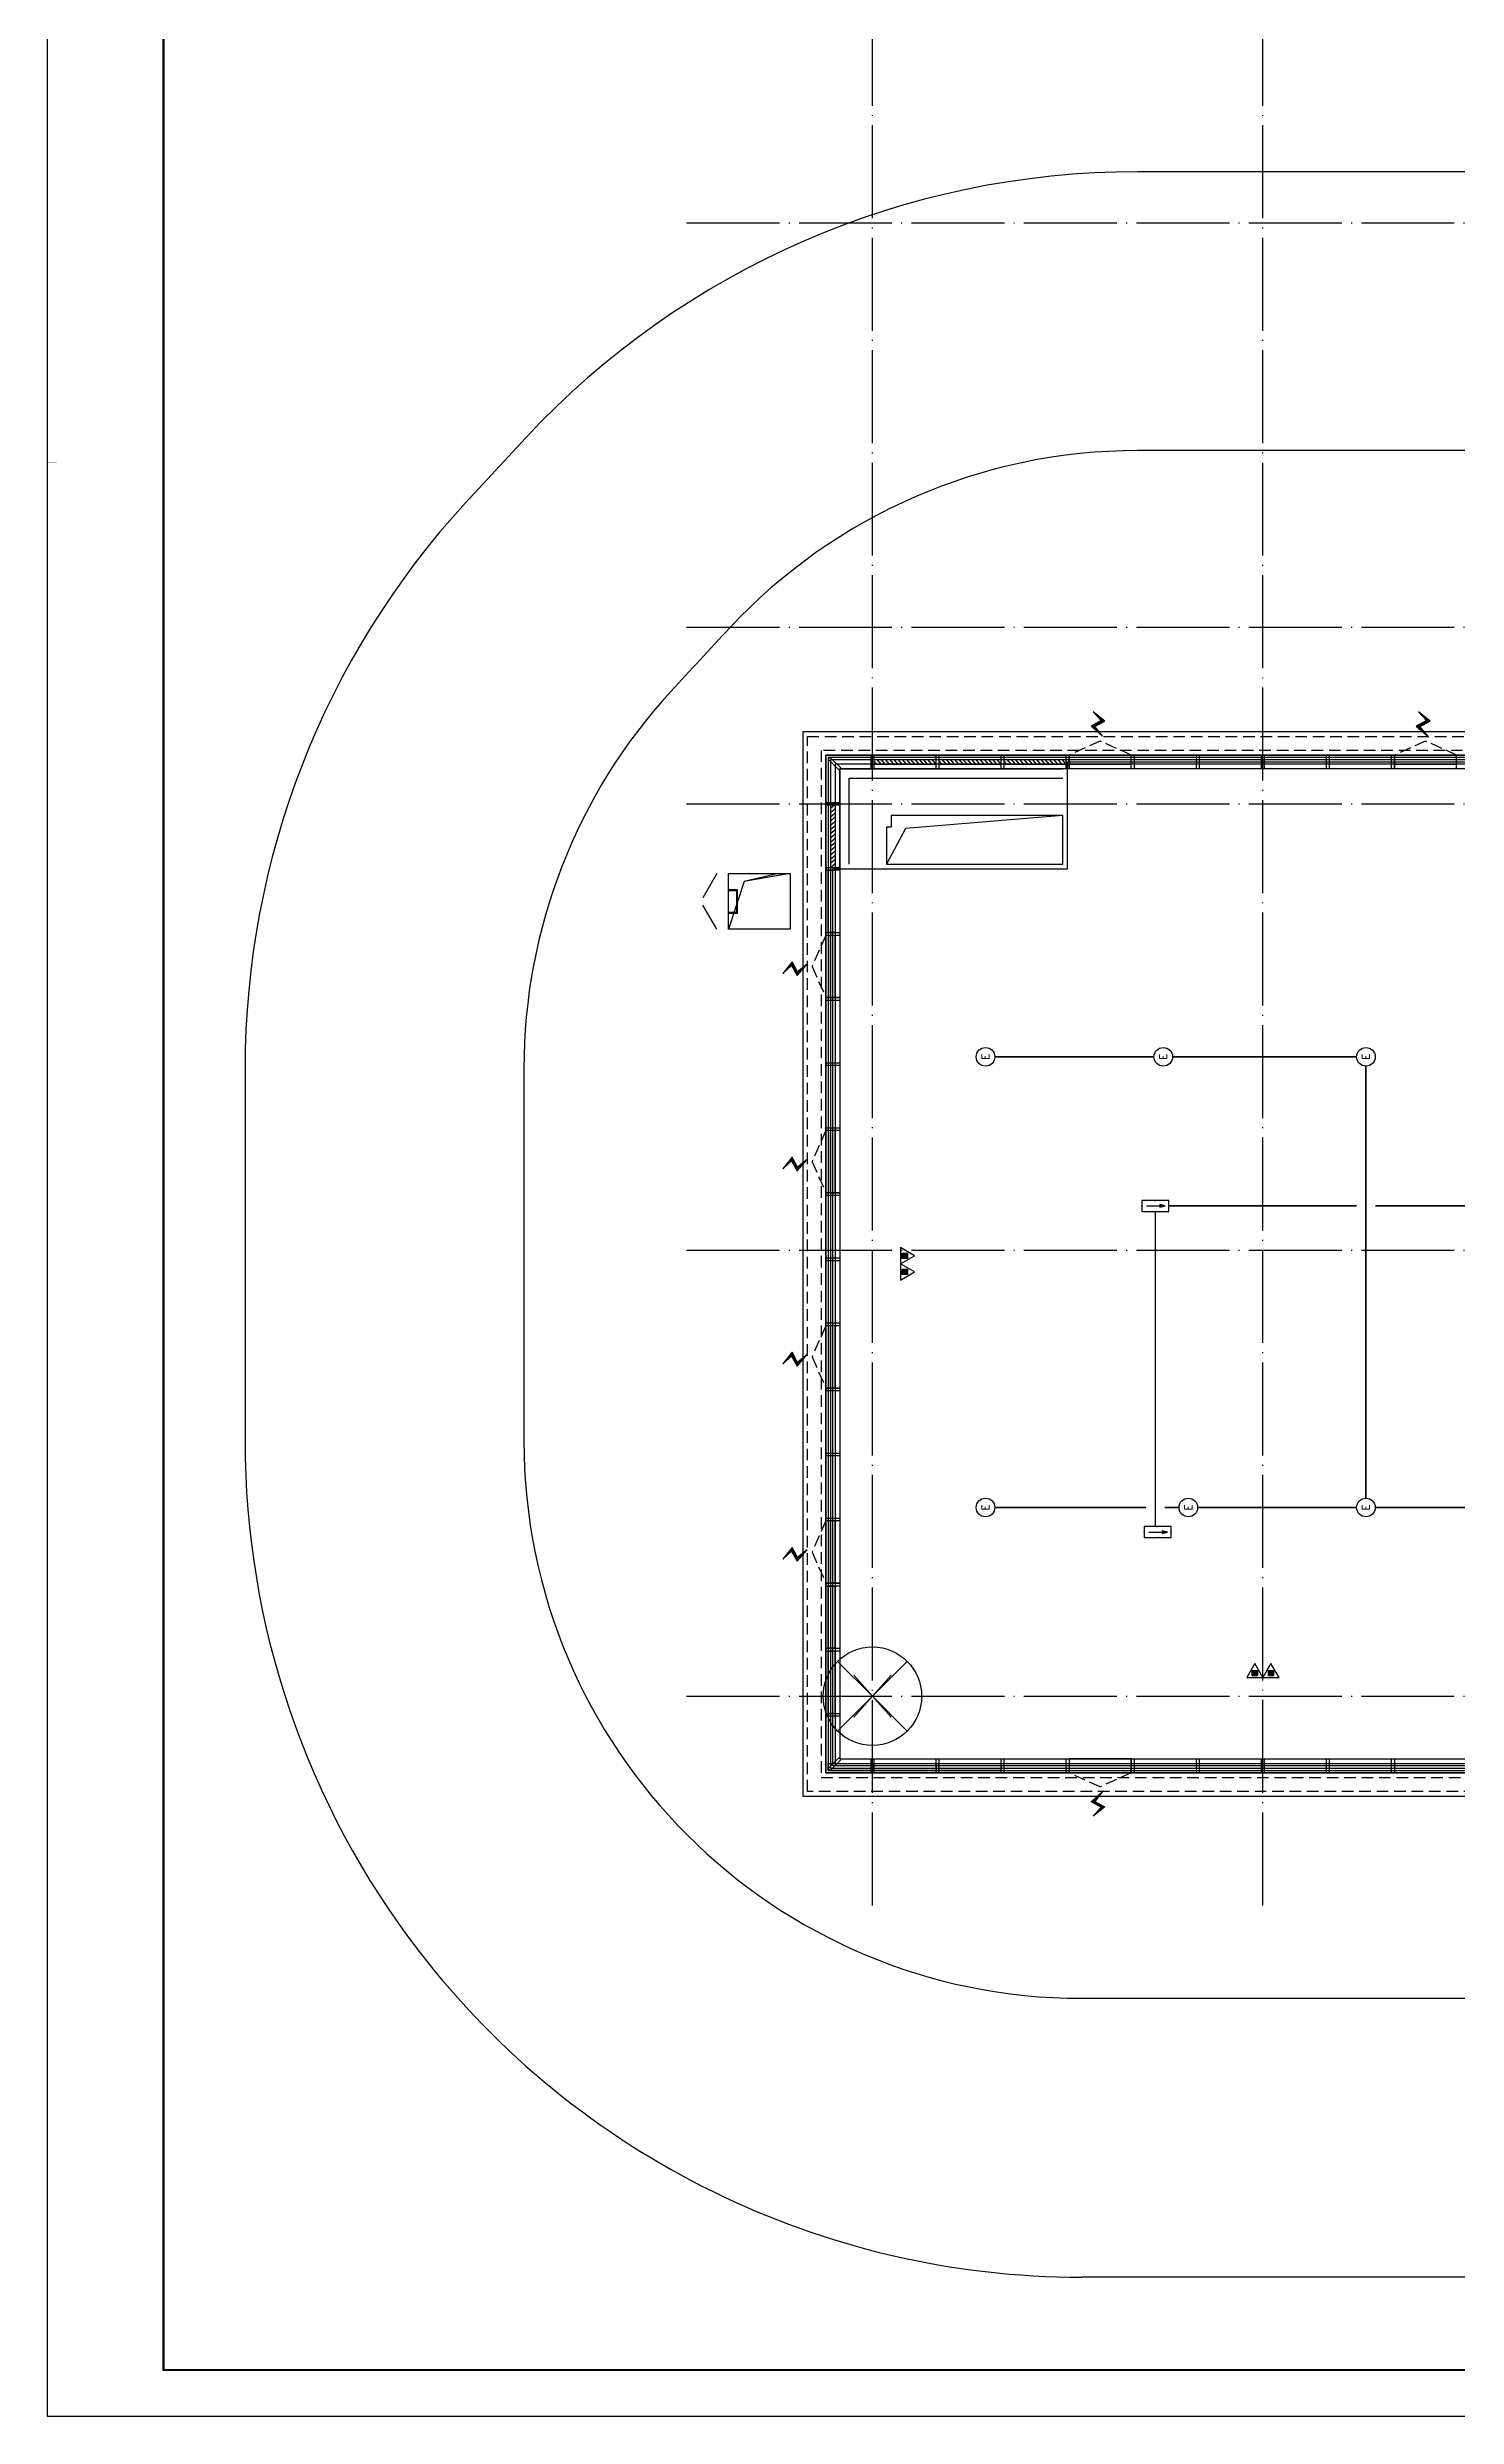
# Model space of a CAD drawing. Extents: x -2209072 to 495824, y -92434 to 572724.
# Drawn here: x -17753 to 12570, y -15500 to 35475 of the extents above; entities that cross this region are included whole.
import ezdxf
from ezdxf.enums import TextEntityAlignment as Align

# ---------------------------------------------------------------- set-up
doc = ezdxf.new("R2010")
doc.units = 0
doc.header["$LTSCALE"] = 1000
doc.header["$MEASUREMENT"] = 0
for name, pattern in [('6#7#幕墙$0$DASH', [0.35, 0.25, -0.1]), ('DASH', [0.35, 0.25, -0.1]), ('X-104 6#7#平面$0$104-1112 结构$0$$AUDIT_BAD_LTYPE1', [0]), ('X-104 6#7#平面$0$CACHE', [0.375, 0.25, -0.125]), ('X-104 6#7#平面$0$DOTE', [2.42, 2, -0.2, 0.02, -0.2])]:
    doc.linetypes.add(name, pattern=pattern)
doc.layers.get('0').update_dxf_attribs({"linetype": 'CONTINUOUS'})
doc.layers.get('Defpoints').update_dxf_attribs({"linetype": 'CONTINUOUS'})
doc.layers.add('6#7#幕墙$0$04-不打印_辅助线', color=165, linetype='CONTINUOUS', plot=False)
doc.layers.add('X-104 6#7#平面$0$04-不打印_辅助线', color=165, linetype='CONTINUOUS', plot=False)
for name, color, linetype in [('6#7#幕墙$0$04-电动窗', 1, 'CONTINUOUS'), ('6#7#幕墙$0$A-C_玻璃幕墙', 140, 'CONTINUOUS'), ('6#7#幕墙$0$A-C_窗', 140, 'CONTINUOUS'), ('EQUIP-照明', 3, 'CONTINUOUS'), ('WIRE-应急', 2, 'DASH'), ('X-104 6#7#平面$0$01-标注_轴线坐标', 132, 'CONTINUOUS'), ('X-104 6#7#平面$0$A-C_玻璃幕墙', 140, 'CONTINUOUS'), ('X-104 6#7#平面$0$A-O_散水', 134, 'CONTINUOUS'), ('X-104 6#7#平面$0$A-SUR_看线', 231, 'CONTINUOUS'), ('X-104 6#7#平面$0$A-TECH_结构', 21, 'CONTINUOUS'), ('X-104 6#7#平面$0$A_AXIS-轴线', 36, 'X-104 6#7#平面$0$DOTE'), ('X-104 6#7#平面$0$A_STR-砼墙', 51, 'CONTINUOUS'), ('X-104 6#7#平面$0$EQUIP_消防-01', 7, 'CONTINUOUS'), ('X-104 6#7#平面$0$M-道路 边线', 151, 'CONTINUOUS'), ('X-104 6#7#平面$0$TWT_TEXT', 7, 'CONTINUOUS'), ('X-104 6#7#平面$0$水-消防_消火栓', 41, 'CONTINUOUS')]:
    doc.layers.add(name, color=color, linetype=linetype)
doc.layers.add('X-104 6#7#平面$0$000套内', color=226, linetype='CONTINUOUS', lineweight=30, plot=False)
doc.layers.get('X-104 6#7#平面$0$04-不打印_辅助线').off()
doc.styles.add('_TEL_DIM', font='SIMPLEX', dxfattribs={"width": 0.8, "height": 3.5, "bigfont": 'HZTXT'})

# ---------------------------------------------------------------- blocks, each defined once
blk = doc.blocks.new('$equip$00001838')
blk.add_circle((0, 0), 0.5)
at = {"color": 7, "style": '_TEL_DIM'}
blk.add_attdef('$TEXT$', text='', height=0.4, dxfattribs=at).set_placement((0, 0), align=Align.MIDDLE_CENTER)
at = {"color": 7, "style": '_TEL_DIM', "flags": 1}
blk.add_attdef('A', text='', height=0.00002, dxfattribs=at).set_placement((0, 0), align=Align.MIDDLE_CENTER)
blk = doc.blocks.new('$equip$00002540')
blk.add_hatch(color=256).paths.add_polyline_path([(0.24, 0.37), (0.24, 0.23), (0.53, 0.3)])
for p, q in [((-0.72, 0.6), (-0.72, 0)), ((0.72, 0.6), (-0.72, 0.6)), ((-0.72, 0), (0.72, 0)), ((0.24, 0.37), (0.24, 0.23)), ((0.53, 0.3), (0.24, 0.37)), ((0.24, 0.23), (0.53, 0.3)), ((0.72, 0), (0.72, 0.6))]:
    blk.add_line(p, q)
at = {"color": 7}
blk.add_line((-0.48, 0.3), (0.48, 0.3), dxfattribs=at)
at = {"const_width": 0.02}
blk.add_lwpolyline([(-0.72, 0.6), (-0.72, 0), (0.72, 0), (0.72, 0.6), (-0.72, 0.6), (-0.72, 0)], dxfattribs=at)
for p in [(-0.72, 0.3), (0, 0.6), (0, 0), (0.72, 0.3)]:
    blk.add_point(p)
at = {"color": 7, "style": '_TEL_DIM', "flags": 1}
blk.add_attdef('A', text='', height=0.00002, dxfattribs=at).set_placement((0, 0), align=Align.MIDDLE_CENTER)
blk = doc.blocks.new('X-104 6#7#平面$0$FDFSG')
at = {"layer": 'Defpoints'}
blk.add_lwpolyline([(-749, 749), (0, 0), (-749, -749), (749, 749), (0, 0), (749, -749)], dxfattribs=at)
blk.add_circle((0, 0), 1059, dxfattribs=at)
blk = doc.blocks.new('X-104 6#7#平面$0$A$C1863634F')
at = {"layer": 'X-104 6#7#平面$0$A_AXIS-轴线'}
for points in [[(0, -4500), (0, 60900)], [(8400, -4500), (8400, 60900)], [(-4000, 31700), (117300, 31700)], [(-4000, 23000), (117300, 23000)], [(-4000, 19200), (117300, 19200)], [(-4000, 9600), (117300, 9600)], [(-4000, 0), (117300, 0)]]:
    blk.add_lwpolyline(points, dxfattribs=at)
at = {"layer": 'X-104 6#7#平面$0$04-不打印_辅助线'}
blk.add_blockref('X-104 6#7#平面$0$FDFSG', (0, 0), dxfattribs=at)
blk = doc.blocks.new('X-104 6#7#平面$0$1f结构')
at = {"layer": 'Defpoints'}
for p, q in [((-400, -450), (400, 450)), ((-400, 450), (400, -450))]:
    blk.add_line(p, q, dxfattribs=at)
blk = doc.blocks.new('X-104 6#7#平面$0$efrgh')
at = {"layer": 'X-104 6#7#平面$0$A-TECH_结构'}
blk.add_lwpolyline([(110750, 57400), (58450, 57400), (58450, 35600), (58950, 35600), (58950, 32300), (38400, 32300), (38400, 31350), (36650, 31350), (36650, 23250), (38400, 23250), (38400, 22300), (41500, 22300), (41500, 20200), (-950, 20200), (-950, -1600), (51350, -1600), (51350, 20200), (50850, 20200), (50850, 22300), (59650, 22300), (59650, 20550), (67750, 20550)], dxfattribs=at)
blk = doc.blocks.new('X-104 6#7#平面$0$fgdhghjhj')
at = {"layer": 'X-104 6#7#平面$0$A-TECH_结构'}
for points in [[(400, 18951), (400, 18700), (300, 18700), (300, 17900), (4100, 17900), (4100, 18951), (400, 18951)], [(4100, 18951), (710, 18668), (300, 17900)], [(-2020, 17700), (-2757, 17528), (-3100, 16500)]]:
    blk.add_lwpolyline(points, dxfattribs=at)
blk.add_lwpolyline([(-3100, 17700), (-1770, 17700), (-1770, 16500), (-3100, 16500)], close=True, dxfattribs=at)
blk = doc.blocks.new('图框-A0+1-4')
for points, const_width in [([(0.02, 0.02), (1486.02, 0.02), (1486.02, 841.03), (0.02, 841.03)], 0.05), ([(1411.02, 831.03), (25.02, 831.03), (25.02, 10.03), (1411.02, 10.03)], 0.5)]:
    blk.add_lwpolyline(points, close=True, dxfattribs=dict(const_width=const_width))
at = {"const_width": 0.05}
blk.add_lwpolyline([(0.02, 420.53), (2.02, 420.53)], dxfattribs=at)
blk = doc.blocks.new('X-104 6#7#平面$0$A$C345B0C38')
at = {"layer": 'X-104 6#7#平面$0$M-道路 边线'}
for p, q in [((18948, 32800), (5704, 32800)), ((18948, 26800), (5704, 26800)), ((-13500, 13499), (-13500, 5500)), ((-7500, 13499), (-7500, 5500)), ((4500, -6500), (19535, -6500))]:
    blk.add_line(p, q, dxfattribs=at)
blk.add_lwpolyline([(5704, 32800, 0.208118), (-7466, 27070), (-8756, 25676, 0.187903), (-13500, 13499)], format="xyb", dxfattribs=at)
blk.add_lwpolyline([(14075, -12675), (14076, -12500), (4500, -12500)], dxfattribs=at)
for centre, radius, start, end in [((5704, 14800), 12000, 90, 137.0259), ((188626, -155623), 262010, 137.02588, 137.43209), ((4500, 13499), 12000, 137.4321, 180), ((4500, 5500), 18000, 180, 217.6292), ((4500, 5500), 12000, 180, 270), ((4500, 5500), 18000, 217.6292, 270)]:
    blk.add_arc(centre, radius, start, end, dxfattribs=at)
blk = doc.blocks.new('6#7#幕墙$0$FDFSG')
at = {"layer": 'Defpoints'}
blk.add_lwpolyline([(-749, 749), (0, 0), (-749, -749), (749, 749), (0, 0), (749, -749)], dxfattribs=at)
blk.add_circle((0, 0), 1059, dxfattribs=at)
blk = doc.blocks.new('6#7#幕墙$0$$TCHSYS$WIN2D')
for p, q in [((-0.5, 0.5), (0.5, 0.5)), ((-0.5, 0.5), (-0.5, -0.5)), ((0.5, 0.5), (0.5, -0.5)), ((0.5, 0.167), (-0.5, 0.167)), ((0.5, -0.167), (-0.5, -0.167)), ((-0.5, -0.5), (0.5, -0.5))]:
    blk.add_line(p, q)
blk = doc.blocks.new('6#7#幕墙$0$开启扇')
at = {"layer": '6#7#幕墙$0$04-电动窗'}
h = blk.add_hatch(color=1, dxfattribs=at)
h.dxf.hatch_style = 1
h.paths.add_polyline_path([(822, 978), (651, 790), (867, 672), (619, 453), (788, 663), (571, 780)])
at = {"layer": '6#7#幕墙$0$04-电动窗', "color": 1}
blk.add_lwpolyline([(822, 978), (651, 790), (867, 672), (619, 453), (788, 663), (571, 780), (822, 978)], close=True, dxfattribs=at)
at = {"layer": '6#7#幕墙$0$A-C_窗', "linetype": '6#7#幕墙$0$DASH'}
blk.add_lwpolyline([(0, 50), (670, 350), (1340, 50)], dxfattribs=at)
at = {"layer": '6#7#幕墙$0$A-C_窗', "xscale": -1340, "yscale": 300, "zscale": 1340, "rotation": 180}
blk.add_blockref('6#7#幕墙$0$$TCHSYS$WIN2D', (670, -100), dxfattribs=at)
blk = doc.blocks.new('6#7#幕墙$0$$WINLIB2D$00000039')
at = {"color": 0}
for points in [[(-0.5, 0.5), (-0.5, -0.5)], [(0.5, 0.5), (-0.5, 0.5)], [(0.5, -0.5), (0.5, 0.5)], [(-0.5, 0.167), (0.5, 0.167)], [(-0.452, -0.167), (-0.5, 0.084)], [(-0.384, -0.167), (-0.448, 0.167)], [(-0.316, -0.167), (-0.38, 0.167)], [(-0.248, -0.167), (-0.312, 0.167)], [(-0.18, -0.167), (-0.244, 0.167)], [(-0.112, -0.167), (-0.176, 0.167)], [(-0.044, -0.167), (-0.108, 0.167)], [(0.024, -0.167), (-0.04, 0.167)], [(0.092, -0.167), (0.028, 0.167)], [(0.16, -0.167), (0.096, 0.167)], [(0.228, -0.167), (0.164, 0.167)], [(0.296, -0.167), (0.232, 0.167)], [(0.364, -0.167), (0.3, 0.167)], [(0.432, -0.167), (0.368, 0.167)], [(0.5, -0.167), (0.436, 0.167)], [(-0.5, -0.167), (0.5, -0.167)], [(0.5, -0.5), (-0.5, -0.5)]]:
    blk.add_lwpolyline(points, dxfattribs=at)
blk = doc.blocks.new('6#7#幕墙$0$jiao')
at = {"layer": '6#7#幕墙$0$A-C_窗'}
blk.add_lwpolyline([(51079, -1171), (51308, -1400), (51350, -1358), (51121, -1129)], close=True, dxfattribs=at)
blk = doc.blocks.new('6#7#幕墙$0$ii')
blk.add_lwpolyline([(-1340, 0), (0, 0), (0, -150), (-1340, -150)], close=True)
blk = doc.blocks.new('*U1967')
blk.add_lwpolyline([(-1360, 0), (-20, 0), (-20, -150), (-1360, -150)], close=True)
blk = doc.blocks.new('*U1968')
blk.add_lwpolyline([(-1360, 0), (-440, 0), (-440, -150), (-1360, -150)], close=True)
blk = doc.blocks.new('6#7#幕墙')
at = {"layer": '6#7#幕墙$0$04-不打印_辅助线'}
blk.add_lwpolyline([(-17750, 73600), (139900, 73600), (139900, -15500), (-17750, -15500)], close=True, dxfattribs=at)
for points in [[(110700, 55950), (110700, 57350), (58500, 57350), (58500, 35650), (59000, 35650), (59000, 32250), (38450, 32250), (38450, 31500), (38450, 31500), (38450, 23100), (38450, 23100), (38450, 22350), (41550, 22350), (41550, 20150), (-900, 20150), (-900, -1550), (51300, -1550), (51300, 9200)], [(-749, 749), (0, 0), (-749, -749), (749, 749), (0, 0), (749, -749)]]:
    blk.add_lwpolyline(points, dxfattribs=at)
at = {"layer": '6#7#幕墙$0$A-C_玻璃幕墙'}
for points in [[(38350, 23850), (38350, 22250), (41450, 22250), (41450, 20250), (-1000, 20250), (-1000, -1650), (51400, -1650), (51400, 9200)], [(28030, 20200), (-950, 20200), (-950, -1600), (36430, -1600)], [(28030, 20050), (-800, 20050), (-800, -1450), (36430, -1450)], [(28030, 19950), (-700, 19950), (-700, -1350), (36430, -1350)]]:
    blk.add_lwpolyline(points, dxfattribs=at)
for points in [[(-30, 20250), (30, 20250), (30, 19950), (-30, 19950)], [(1370, 20250), (1430, 20250), (1430, 19950), (1370, 19950)], [(2770, 20250), (2830, 20250), (2830, 19950), (2770, 19950)], [(4170, 20250), (4230, 20250), (4230, 19950), (4170, 19950)], [(5570, 20250), (5630, 20250), (5630, 19950), (5570, 19950)], [(6970, 20250), (7030, 20250), (7030, 19950), (6970, 19950)], [(8370, 20250), (8430, 20250), (8430, 19950), (8370, 19950)], [(9770, 20250), (9830, 20250), (9830, 19950), (9770, 19950)], [(11170, 20250), (11230, 20250), (11230, 19950), (11170, 19950)], [(-700, 19230), (-700, 19170), (-1000, 19170), (-1000, 19230)], [(-700, 17830), (-700, 17770), (-1000, 17770), (-1000, 17830)], [(-700, 16430), (-700, 16370), (-1000, 16370), (-1000, 16430)], [(-700, 15030), (-700, 14970), (-1000, 14970), (-1000, 15030)], [(-700, 13630), (-700, 13570), (-1000, 13570), (-1000, 13630)], [(-700, 12230), (-700, 12170), (-1000, 12170), (-1000, 12230)], [(-700, 10830), (-700, 10770), (-1000, 10770), (-1000, 10830)], [(-700, 9430), (-700, 9370), (-1000, 9370), (-1000, 9430)], [(-700, 8030), (-700, 7970), (-1000, 7970), (-1000, 8030)], [(-700, 6630), (-700, 6570), (-1000, 6570), (-1000, 6630)], [(-700, 5230), (-700, 5170), (-1000, 5170), (-1000, 5230)], [(-700, 3830), (-700, 3770), (-1000, 3770), (-1000, 3830)], [(-700, 2430), (-700, 2370), (-1000, 2370), (-1000, 2430)], [(-700, 1030), (-700, 970), (-1000, 970), (-1000, 1030)], [(-700, -370), (-700, -430), (-1000, -430), (-1000, -370)], [(-30, -1350), (30, -1350), (30, -1650), (-30, -1650)], [(1370, -1350), (1430, -1350), (1430, -1650), (1370, -1650)], [(2770, -1350), (2830, -1350), (2830, -1650), (2770, -1650)], [(4170, -1350), (4230, -1350), (4230, -1650), (4170, -1650)], [(5570, -1350), (5630, -1350), (5630, -1650), (5570, -1650)], [(6970, -1350), (7030, -1350), (7030, -1650), (6970, -1650)], [(8370, -1350), (8430, -1350), (8430, -1650), (8370, -1650)], [(9770, -1350), (9830, -1350), (9830, -1650), (9770, -1650)], [(11170, -1350), (11230, -1350), (11230, -1650), (11170, -1650)]]:
    blk.add_lwpolyline(points, close=True, dxfattribs=at)
at = {"layer": '6#7#幕墙$0$A-C_窗'}
blk.add_lwpolyline([(-679, -1371), (-908, -1600), (-950, -1558), (-721, -1329)], close=True, dxfattribs=at)
at = {"layer": '6#7#幕墙$0$04-不打印_辅助线', "rotation": 359.9999999999999}
blk.add_blockref('6#7#幕墙$0$FDFSG', (0, 0), dxfattribs=at)
at = {"layer": '6#7#幕墙$0$A-C_玻璃幕墙', "xscale": -1}
for name, p, rotation in [('6#7#幕墙$0$开启扇', (5570, 20200), 359.9999999999999), ('6#7#幕墙$0$开启扇', (5570, 20200), 359.9999999999999), ('6#7#幕墙$0$开启扇', (12570, 20200), 359.9999999999999), ('6#7#幕墙$0$开启扇', (-950, 16370), 90), ('6#7#幕墙$0$开启扇', (-950, 12170), 90), ('6#7#幕墙$0$开启扇', (-950, 7970), 90), ('6#7#幕墙$0$开启扇', (-950, 3770), 90), ('6#7#幕墙$0$ii', (-950, 1030), 90), ('6#7#幕墙$0$ii', (-950, -370), 90)]:
    blk.add_blockref(name, p, dxfattribs=dict(at, rotation=rotation))
at = {"layer": '6#7#幕墙$0$A-C_玻璃幕墙', "xscale": 1340, "yscale": 300.0000000000001, "zscale": -1340}
for p, rotation in [((700, 20100), 359.9999999999999), ((2100, 20100), 359.9999999999999), ((-850, 18500), 270)]:
    blk.add_blockref('6#7#幕墙$0$$WINLIB2D$00000039', p, dxfattribs=dict(at, rotation=rotation))
blk.add_blockref('6#7#幕墙$0$$WINLIB2D$00000039', (3500, 20100), dxfattribs=at)
at = {"layer": '6#7#幕墙$0$A-C_玻璃幕墙'}
for name, p, rotation in [('6#7#幕墙$0$ii', (-950, 17770), 90), ('6#7#幕墙$0$ii', (-950, 2370), 90), ('6#7#幕墙$0$ii', (-950, 970), 90), ('*U1968', (410, -1450), 359.9980808591542), ('*U1967', (1390, -1450), 359.9980808591542), ('*U1967', (2790, -1450), 359.9980808591542), ('6#7#幕墙$0$开启扇', (5570, -1600), 179.9999999999999)]:
    blk.add_blockref(name, p, dxfattribs=dict(at, rotation=rotation))
at = {"layer": '6#7#幕墙$0$A-C_窗', "rotation": 180}
blk.add_blockref('6#7#幕墙$0$jiao', (50400, 18800), dxfattribs=at)
blk = doc.blocks.new('X-104 6#7#平面$0$$TWTSYS$00000546')
h = blk.add_hatch()
h.set_pattern_fill('ANSI31', color=256, scale=200, style=0)
h.set_pattern_definition([(45, (-38543.802, -6670.83), (-17.67767, 17.67767), [])])
h.paths.add_polyline_path([(-65, 174), (65, 174), (65, 44), (-65, 44)])
for points in [[(0, 344), (-198, 0), (198, 0)], [(-65, 174), (65, 174), (65, 44), (-65, 44)]]:
    blk.add_lwpolyline(points, close=True)
blk = doc.blocks.new('X-104 6#7#平面$0$灭火器1')
at = {"layer": 'X-104 6#7#平面$0$EQUIP_消防-01', "xscale": 0.88, "yscale": 0.88, "zscale": 0.88, "rotation": 270}
for p in [(283402, 14626), (283402, 14277)]:
    blk.add_blockref('X-104 6#7#平面$0$$TWTSYS$00000546', p, dxfattribs=at)
blk = doc.blocks.new('X-104 6#7#平面$0$灭火器2')
at = {"layer": 'X-104 6#7#平面$0$EQUIP_消防-01', "xscale": 0.88, "yscale": 0.88, "zscale": 0.88, "rotation": 90}
for p in [(-4049632, -27064), (-4049632, -27413)]:
    blk.add_blockref('X-104 6#7#平面$0$$TWTSYS$00000546', p, dxfattribs=at)
blk = doc.blocks.new('X-104 6#7#平面$0$A$C61334207')
at = {"layer": 'X-104 6#7#平面$0$EQUIP_消防-01', "rotation": 270}
blk.add_blockref('X-104 6#7#平面$0$灭火器2', (35640, -4049230), dxfattribs=at)
at = {"layer": 'X-104 6#7#平面$0$TWT_TEXT', "linetype": 'ByBlock'}
blk.add_blockref('X-104 6#7#平面$0$灭火器1', (-282800, -5149), dxfattribs=at)
blk = doc.blocks.new('X-104 6#7#平面$0$A$C6A7B4041')
at = {"layer": 'X-104 6#7#平面$0$A-C_玻璃幕墙'}
for points in [[(-3350, -1500), (-3650, -2020)], [(-3350, -2700), (-3650, -2180)]]:
    blk.add_lwpolyline(points, dxfattribs=at)
at = {"layer": 'X-104 6#7#平面$0$A-TECH_结构'}
blk.add_lwpolyline([(-3100, -1500), (-1770, -1500), (-1770, -2700), (-3100, -2700)], close=True, dxfattribs=at)
blk.add_lwpolyline([(-1770, -1500), (-2757, -1672), (-3100, -2700)], dxfattribs=at)
at = {"layer": 'X-104 6#7#平面$0$A_STR-砼墙', "color": 4}
for points in [[(-3100, -2350), (-2900, -2350), (-2900, -1850), (-3100, -1850)], [(-3100, -2330), (-2920, -2330), (-2920, -1870), (-3100, -1870)]]:
    blk.add_lwpolyline(points, dxfattribs=at)
blk = doc.blocks.new('X-104 6#7#平面')
blk.add_point((0, 0))
at = {"layer": 'X-104 6#7#平面$0$000套内'}
blk.add_lwpolyline([(24850, 9600), (26100, 9600), (26900, 9600), (26900, 9600), (26900, 5000), (35000, 5000), (35000, -1500), (35000, -1500), (35000, -1500), (-850, -1500), (-850, 17800), (4200, 17800), (4200, 20100), (4200, 20100), (8700, 20100), (8700, 20100), (13750, 20100), (13750, 11500), (13750, 11500), (13750, 9600), (23050, 9600), (23050, 9100), (24850, 9100), (24850, 9600)], dxfattribs=at)
at = {"layer": 'X-104 6#7#平面$0$A-O_散水'}
for points in [[(27700, 20250), (27700, 20750), (-1500, 20750), (-1500, -2150), (36100, -2150), (36100, -1650)], [(55370, 14145), (55370, 9200), (51400, 9200), (51400, -1650), (-1000, -1650), (-1000, 20250), (34500, 20250), (34500, 20750), (29700, 20750), (29700, 20250)]]:
    blk.add_lwpolyline(points, dxfattribs=at)
at = {"layer": 'X-104 6#7#平面$0$A-O_散水', "linetype": 'X-104 6#7#平面$0$CACHE'}
blk.add_lwpolyline([(27700, 20350), (-1100, 20350), (-1100, -1750), (38100, -1750), (38100, -2050), (-1400, -2050), (-1400, 20650), (27700, 20650)], close=True, dxfattribs=at)
at = {"layer": 'X-104 6#7#平面$0$A-SUR_看线', "linetype": 'X-104 6#7#平面$0$104-1112 结构$0$$AUDIT_BAD_LTYPE1'}
for points in [[(-700, 17900), (-700, 19950), (4100, 19950)], [(-500, 17900), (-500, 19750), (4100, 19750)]]:
    blk.add_lwpolyline(points, dxfattribs=at)
at = {"linetype": 'X-104 6#7#平面$0$104-1112 结构$0$$AUDIT_BAD_LTYPE1'}
for name, p in [('X-104 6#7#平面$0$A$C61334207', (0, 0)), ('X-104 6#7#平面$0$A$C6A7B4041', (0, 19200))]:
    blk.add_blockref(name, p, dxfattribs=at)
for name in ['6#7#幕墙', 'X-104 6#7#平面$0$fgdhghjhj', 'X-104 6#7#平面$0$1f结构']:
    blk.add_blockref(name, (0, 0))
at = {"xscale": 100, "yscale": 100, "zscale": 100}
blk.add_blockref('图框-A0+1-4', (-17753, -15500), dxfattribs=at)
at = {"color": 1}
blk.add_blockref('X-104 6#7#平面$0$A$C345B0C38', (0, 0), dxfattribs=at)
at = {"layer": 'X-104 6#7#平面$0$01-标注_轴线坐标'}
blk.add_blockref('X-104 6#7#平面$0$A$C1863634F', (0, 0), dxfattribs=at)
at = {"layer": 'X-104 6#7#平面$0$04-不打印_辅助线'}
blk.add_blockref('X-104 6#7#平面$0$FDFSG', (0, 0), dxfattribs=at)
at = {"layer": 'X-104 6#7#平面$0$水-消防_消火栓', "linetype": 'ByBlock'}
blk.add_blockref('X-104 6#7#平面$0$efrgh', (0, 0), dxfattribs=at)

msp = doc.modelspace()

# ---------------------------------------------------------------- linework, layer by layer
at = {"layer": 'WIRE-应急', "linetype": 'DASH', "const_width": 35}
for points in [[(2633, 13756), (6058, 13756)], [(6458, 13756), (10419, 13756)], [(10619, 4260), (10619, 13556)], [(6087, 10428), (6087, 3652)], [(6375, 10548), (10419, 10548)], [(10819, 10548), (13286, 10548)], [(2633, 4060), (5887, 4060)], [(6287, 4060), (6598, 4060)], [(6998, 4060), (10419, 4060)], [(10819, 4060), (14244, 4060)]]:
    msp.add_lwpolyline(points, dxfattribs=at)

# ---------------------------------------------------------------- block references
msp.add_blockref('X-104 6#7#平面', (0, 0))
at = {"layer": 'EQUIP-照明', "xscale": 400, "yscale": 400, "zscale": 400, "rotation": 90}
for p in [(2433, 13756), (6258, 13756), (10619, 13756), (2433, 4060), (6798, 4060), (10619, 4060)]:
    msp.add_blockref('$equip$00001838', p, dxfattribs=at).add_auto_attribs({'$TEXT$': 'E'})
at = {"layer": 'EQUIP-照明', "xscale": 400, "yscale": 400, "zscale": 400}
for p in [(6087, 10428), (6138, 3412)]:
    msp.add_blockref('$equip$00002540', p, dxfattribs=at)

doc.saveas('drawing.dxf')
